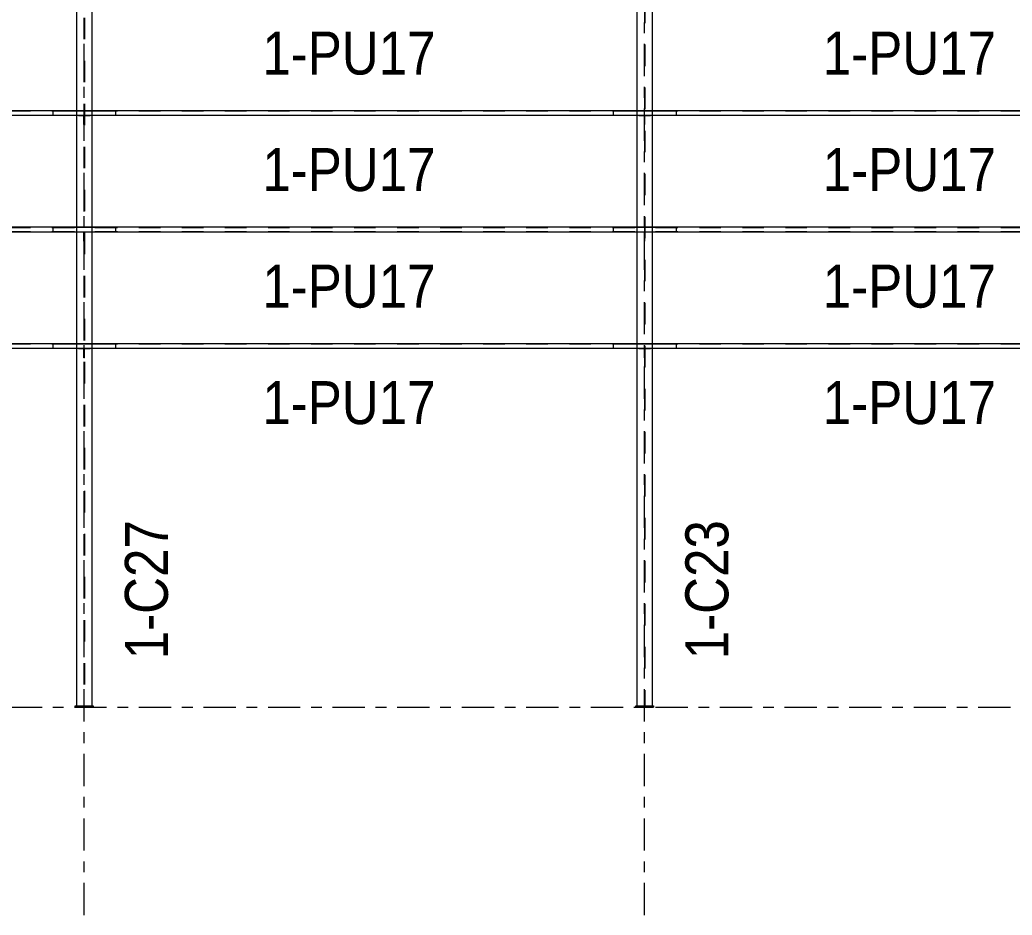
# Model space of a CAD drawing. Header units: millimetres. Extents: x -49 to 773, y -79 to 495.
# Drawn here: x 237.3 to 329.5, y 165.5 to 248.7 of the extents above; entities that cross this region are included whole.
import ezdxf

# ---------------------------------------------------------------- set-up
doc = ezdxf.new("R2010")
doc.units = ezdxf.units.MM
for name, pattern in [('XKITLINE00', [0]), ('XKITLINE02', [4, 2, -2]), ('XKITLINE03', [6, 3, -1, 1, -1])]:
    doc.linetypes.add(name, pattern=pattern)
for name, color, linetype, lineweight in [('Part', 2, 'Continuous', 0), ('PartMark', 7, 'Continuous', 0), ('S-grid', 1, 'Continuous', 0)]:
    doc.layers.add(name, color=color, linetype=linetype, lineweight=lineweight)
doc.styles.add('ARIAL', font='ARIAL.TTF')

# ---------------------------------------------------------------- blocks, each defined once
blk = doc.blocks.new('*A943')
at = {"layer": 'S-grid', "color": 1, "linetype": 'XKITLINE03', "lineweight": 0}
blk.add_line((-9.667, 184.783), (569.409, 184.783), dxfattribs=at)
blk = doc.blocks.new('*A945')
at = {"layer": 'Part', "color": 2, "linetype": 'XKITLINE00', "lineweight": 0}
for p, q in [((240.333, 218.575), (240.333, 218.158)), ((240.333, 218.575), (242.521, 218.575)), ((294.604, 218.575), (243.979, 218.575)), ((296.062, 218.575), (298.25, 218.575)), ((298.25, 218.575), (298.25, 218.158)), ((240.333, 218.158), (242.521, 218.158)), ((243.979, 218.158), (294.604, 218.158)), ((296.062, 218.158), (298.25, 218.158))]:
    blk.add_line(p, q, dxfattribs=at)
at = {"layer": 'Part', "color": 7, "linetype": 'XKITLINE02', "lineweight": 0}
for p, q in [((240.333, 218.56), (298.25, 218.56)), ((242.521, 218.575), (243.979, 218.575)), ((296.062, 218.575), (294.604, 218.575)), ((240.333, 218.173), (298.25, 218.173)), ((242.521, 218.158), (243.979, 218.158)), ((294.604, 218.158), (296.062, 218.158))]:
    blk.add_line(p, q, dxfattribs=at)
blk = doc.blocks.new('*A946')
at = {"layer": 'Part', "color": 2, "linetype": 'XKITLINE00', "lineweight": 0}
for p, q in [((240.333, 229.408), (240.333, 228.991)), ((240.333, 229.408), (242.521, 229.408)), ((240.333, 228.991), (242.521, 228.991)), ((294.604, 229.408), (243.979, 229.408)), ((243.979, 228.991), (294.604, 228.991)), ((296.062, 229.408), (298.25, 229.408)), ((296.062, 228.991), (298.25, 228.991)), ((298.25, 229.408), (298.25, 228.991))]:
    blk.add_line(p, q, dxfattribs=at)
at = {"layer": 'Part', "color": 7, "linetype": 'XKITLINE02', "lineweight": 0}
for p, q in [((240.333, 229.393), (298.25, 229.393)), ((240.333, 229.006), (298.25, 229.006)), ((242.521, 229.408), (243.979, 229.408)), ((242.521, 228.991), (243.979, 228.991)), ((296.062, 229.408), (294.604, 229.408)), ((294.604, 228.991), (296.062, 228.991))]:
    blk.add_line(p, q, dxfattribs=at)
blk = doc.blocks.new('*A947')
at = {"layer": 'Part', "color": 2, "linetype": 'XKITLINE00', "lineweight": 0}
for p, q in [((240.333, 240.241), (240.333, 239.825)), ((240.333, 240.241), (242.521, 240.241)), ((240.333, 239.825), (242.521, 239.825)), ((294.604, 240.241), (243.979, 240.241)), ((243.979, 239.825), (294.604, 239.825)), ((296.062, 240.241), (298.25, 240.241)), ((296.062, 239.825), (298.25, 239.825)), ((298.25, 240.241), (298.25, 239.825))]:
    blk.add_line(p, q, dxfattribs=at)
at = {"layer": 'Part', "color": 7, "linetype": 'XKITLINE02', "lineweight": 0}
for p, q in [((240.333, 240.226), (298.25, 240.226)), ((240.333, 239.84), (298.25, 239.84)), ((242.521, 240.241), (243.979, 240.241)), ((242.521, 239.825), (243.979, 239.825)), ((296.062, 240.241), (294.604, 240.241)), ((294.604, 239.825), (296.062, 239.825))]:
    blk.add_line(p, q, dxfattribs=at)
blk = doc.blocks.new('*A999')
at = {"layer": 'S-grid', "color": 1, "linetype": 'XKITLINE03', "lineweight": 0}
for p, q in [((243.25, 278.263), (243.25, 308.325)), ((243.25, 165.458), (243.25, 273.235))]:
    blk.add_line(p, q, dxfattribs=at)
at = {"layer": 'S-grid', "color": 3, "style": 'ARIAL', "width": 0.85}
blk.add_text('V2', height=3, dxfattribs=at).set_placement((240.803, 309.325))
blk = doc.blocks.new('*A1025')
at = {"layer": 'Part', "color": 2, "linetype": 'XKITLINE00', "lineweight": 0}
for p, q in [((188.25, 218.575), (188.25, 218.158)), ((188.25, 218.575), (190.437, 218.575)), ((242.521, 218.575), (191.896, 218.575)), ((243.979, 218.575), (246.166, 218.575)), ((246.166, 218.575), (246.166, 218.158)), ((188.25, 218.158), (190.437, 218.158)), ((191.896, 218.158), (242.521, 218.158)), ((243.979, 218.158), (246.166, 218.158))]:
    blk.add_line(p, q, dxfattribs=at)
at = {"layer": 'Part', "color": 7, "linetype": 'XKITLINE02', "lineweight": 0}
for p, q in [((188.25, 218.56), (246.166, 218.56)), ((190.437, 218.575), (191.896, 218.575)), ((243.979, 218.575), (242.521, 218.575)), ((188.25, 218.173), (246.166, 218.173)), ((190.437, 218.158), (191.896, 218.158)), ((242.521, 218.158), (243.979, 218.158))]:
    blk.add_line(p, q, dxfattribs=at)
blk = doc.blocks.new('*A1026')
at = {"layer": 'Part', "color": 2, "linetype": 'XKITLINE00', "lineweight": 0}
for p, q in [((188.25, 229.408), (188.25, 228.991)), ((188.25, 229.408), (190.437, 229.408)), ((188.25, 228.991), (190.437, 228.991)), ((242.521, 229.408), (191.896, 229.408)), ((191.896, 228.991), (242.521, 228.991)), ((243.979, 229.408), (246.166, 229.408)), ((243.979, 228.991), (246.166, 228.991)), ((246.166, 229.408), (246.166, 228.991))]:
    blk.add_line(p, q, dxfattribs=at)
at = {"layer": 'Part', "color": 7, "linetype": 'XKITLINE02', "lineweight": 0}
for p, q in [((188.25, 229.393), (246.166, 229.393)), ((188.25, 229.006), (246.166, 229.006)), ((190.437, 229.408), (191.896, 229.408)), ((190.437, 228.991), (191.896, 228.991)), ((243.979, 229.408), (242.521, 229.408)), ((242.521, 228.991), (243.979, 228.991))]:
    blk.add_line(p, q, dxfattribs=at)
blk = doc.blocks.new('*A1027')
at = {"layer": 'Part', "color": 2, "linetype": 'XKITLINE00', "lineweight": 0}
for p, q in [((188.25, 240.241), (188.25, 239.825)), ((188.25, 240.241), (190.437, 240.241)), ((188.25, 239.825), (190.437, 239.825)), ((242.521, 240.241), (191.896, 240.241)), ((191.896, 239.825), (242.521, 239.825)), ((243.979, 240.241), (246.166, 240.241)), ((243.979, 239.825), (246.166, 239.825)), ((246.166, 240.241), (246.166, 239.825))]:
    blk.add_line(p, q, dxfattribs=at)
at = {"layer": 'Part', "color": 7, "linetype": 'XKITLINE02', "lineweight": 0}
for p, q in [((188.25, 240.226), (246.166, 240.226)), ((188.25, 239.84), (246.166, 239.84)), ((190.437, 240.241), (191.896, 240.241)), ((190.437, 239.825), (191.896, 239.825)), ((243.979, 240.241), (242.521, 240.241)), ((242.521, 239.825), (243.979, 239.825))]:
    blk.add_line(p, q, dxfattribs=at)
blk = doc.blocks.new('*A1034')
at = {"layer": 'Part', "color": 7, "linetype": 'XKITLINE02', "lineweight": 0}
for p, q in [((242.708, 218.116), (242.708, 218.158)), ((242.708, 218.158), (243.791, 218.158)), ((243.791, 218.116), (242.708, 218.116)), ((243.791, 218.158), (243.791, 218.116))]:
    blk.add_line(p, q, dxfattribs=at)
blk = doc.blocks.new('*A1035')
at = {"layer": 'Part', "color": 7, "linetype": 'XKITLINE02', "lineweight": 0}
for p, q in [((243.271, 218.116), (243.229, 218.116)), ((243.229, 217.283), (243.229, 218.116)), ((243.229, 218.116), (243.271, 218.116)), ((243.271, 217.283), (243.271, 218.116)), ((243.271, 217.283), (243.229, 217.283))]:
    blk.add_line(p, q, dxfattribs=at)
blk = doc.blocks.new('*A1036')
at = {"layer": 'Part', "color": 7, "linetype": 'XKITLINE02', "lineweight": 0}
for p, q in [((242.708, 228.95), (242.708, 228.991)), ((242.708, 228.991), (243.791, 228.991)), ((243.791, 228.95), (242.708, 228.95)), ((243.791, 228.991), (243.791, 228.95))]:
    blk.add_line(p, q, dxfattribs=at)
blk = doc.blocks.new('*A1037')
at = {"layer": 'Part', "color": 7, "linetype": 'XKITLINE02', "lineweight": 0}
for p, q in [((243.271, 228.95), (243.229, 228.95)), ((243.229, 228.116), (243.229, 228.95)), ((243.229, 228.95), (243.271, 228.95)), ((243.271, 228.116), (243.271, 228.95)), ((243.271, 228.116), (243.229, 228.116))]:
    blk.add_line(p, q, dxfattribs=at)
blk = doc.blocks.new('*A1038')
at = {"layer": 'Part', "color": 7, "linetype": 'XKITLINE02', "lineweight": 0}
for p, q in [((242.708, 239.783), (242.708, 239.825)), ((242.708, 239.825), (243.791, 239.825)), ((243.791, 239.783), (242.708, 239.783)), ((243.791, 239.825), (243.791, 239.783))]:
    blk.add_line(p, q, dxfattribs=at)
blk = doc.blocks.new('*A1039')
at = {"layer": 'Part', "color": 7, "linetype": 'XKITLINE02', "lineweight": 0}
for p, q in [((243.271, 239.783), (243.229, 239.783)), ((243.229, 238.95), (243.229, 239.783)), ((243.229, 239.783), (243.271, 239.783)), ((243.271, 238.95), (243.271, 239.783)), ((243.271, 238.95), (243.229, 238.95))]:
    blk.add_line(p, q, dxfattribs=at)
blk = doc.blocks.new('*A1059')
at = {"layer": 'Part', "color": 7, "linetype": 'XKITLINE02', "lineweight": 0}
for p, q in [((242.521, 268.817), (243.979, 268.971)), ((243.221, 268.891), (243.221, 184.908)), ((243.279, 268.897), (243.279, 184.908)), ((242.521, 184.908), (243.979, 184.908))]:
    blk.add_line(p, q, dxfattribs=at)
at = {"layer": 'Part', "color": 2, "linetype": 'XKITLINE00', "lineweight": 0}
for p, q in [((242.521, 268.817), (242.521, 184.908)), ((243.979, 184.908), (243.979, 268.971))]:
    blk.add_line(p, q, dxfattribs=at)
blk = doc.blocks.new('*A1069')
at = {"layer": 'Part', "color": 2, "linetype": 'XKITLINE00', "lineweight": 0}
for p, q in [((242.416, 184.783), (242.416, 184.908)), ((242.416, 184.908), (244.083, 184.908)), ((242.416, 184.783), (244.083, 184.783)), ((244.083, 184.908), (244.083, 184.783))]:
    blk.add_line(p, q, dxfattribs=at)
blk = doc.blocks.new('*A1145')
at = {"layer": 'S-grid', "color": 1, "linetype": 'XKITLINE03', "lineweight": 0}
blk.add_line((295.333, 165.458), (295.333, 308.325), dxfattribs=at)
at = {"layer": 'S-grid', "color": 3, "style": 'ARIAL', "width": 0.85}
blk.add_text('V3', height=3, dxfattribs=at).set_placement((292.886, 309.325))
blk = doc.blocks.new('*A1147')
at = {"layer": 'Part', "color": 7, "linetype": 'XKITLINE02', "lineweight": 0}
for p, q in [((294.791, 218.116), (294.791, 218.158)), ((294.791, 218.158), (295.875, 218.158)), ((295.875, 218.116), (294.791, 218.116)), ((295.875, 218.158), (295.875, 218.116))]:
    blk.add_line(p, q, dxfattribs=at)
blk = doc.blocks.new('*A1148')
at = {"layer": 'Part', "color": 7, "linetype": 'XKITLINE02', "lineweight": 0}
for p, q in [((295.354, 218.116), (295.312, 218.116)), ((295.312, 217.283), (295.312, 218.116)), ((295.312, 218.116), (295.354, 218.116)), ((295.354, 217.283), (295.354, 218.116)), ((295.354, 217.283), (295.312, 217.283))]:
    blk.add_line(p, q, dxfattribs=at)
blk = doc.blocks.new('*A1149')
at = {"layer": 'Part', "color": 7, "linetype": 'XKITLINE02', "lineweight": 0}
for p, q in [((294.791, 228.95), (294.791, 228.991)), ((294.791, 228.991), (295.875, 228.991)), ((295.875, 228.95), (294.791, 228.95)), ((295.875, 228.991), (295.875, 228.95))]:
    blk.add_line(p, q, dxfattribs=at)
blk = doc.blocks.new('*A1150')
at = {"layer": 'Part', "color": 7, "linetype": 'XKITLINE02', "lineweight": 0}
for p, q in [((295.354, 228.95), (295.312, 228.95)), ((295.312, 228.116), (295.312, 228.95)), ((295.312, 228.95), (295.354, 228.95)), ((295.354, 228.116), (295.354, 228.95)), ((295.354, 228.116), (295.312, 228.116))]:
    blk.add_line(p, q, dxfattribs=at)
blk = doc.blocks.new('*A1151')
at = {"layer": 'Part', "color": 7, "linetype": 'XKITLINE02', "lineweight": 0}
for p, q in [((294.791, 239.783), (294.791, 239.825)), ((294.791, 239.825), (295.875, 239.825)), ((295.875, 239.783), (294.791, 239.783)), ((295.875, 239.825), (295.875, 239.783))]:
    blk.add_line(p, q, dxfattribs=at)
blk = doc.blocks.new('*A1152')
at = {"layer": 'Part', "color": 7, "linetype": 'XKITLINE02', "lineweight": 0}
for p, q in [((295.354, 239.783), (295.312, 239.783)), ((295.312, 238.95), (295.312, 239.783)), ((295.312, 239.783), (295.354, 239.783)), ((295.354, 238.95), (295.354, 239.783)), ((295.354, 238.95), (295.312, 238.95))]:
    blk.add_line(p, q, dxfattribs=at)
blk = doc.blocks.new('*A1160')
at = {"layer": 'Part', "color": 2, "linetype": 'XKITLINE00', "lineweight": 0}
for p, q in [((292.416, 218.575), (292.416, 218.158)), ((292.416, 218.575), (294.604, 218.575)), ((345.958, 218.575), (296.062, 218.575)), ((348.875, 218.575), (350.333, 218.575)), ((350.333, 218.575), (350.333, 218.158)), ((292.416, 218.158), (294.604, 218.158)), ((296.062, 218.158), (345.958, 218.158)), ((348.875, 218.158), (350.333, 218.158))]:
    blk.add_line(p, q, dxfattribs=at)
at = {"layer": 'Part', "color": 7, "linetype": 'XKITLINE02', "lineweight": 0}
for p, q in [((292.416, 218.56), (350.333, 218.56)), ((294.604, 218.575), (296.062, 218.575)), ((348.875, 218.575), (345.958, 218.575)), ((292.416, 218.173), (350.333, 218.173)), ((294.604, 218.158), (296.062, 218.158)), ((345.958, 218.158), (348.875, 218.158))]:
    blk.add_line(p, q, dxfattribs=at)
blk = doc.blocks.new('*A1163')
at = {"layer": 'Part', "color": 2, "linetype": 'XKITLINE00', "lineweight": 0}
for p, q in [((292.416, 229.408), (292.416, 228.991)), ((292.416, 229.408), (294.604, 229.408)), ((292.416, 228.991), (294.604, 228.991)), ((345.958, 229.408), (296.062, 229.408)), ((296.062, 228.991), (345.958, 228.991)), ((348.875, 229.408), (350.333, 229.408)), ((348.875, 228.991), (350.333, 228.991)), ((350.333, 229.408), (350.333, 228.991))]:
    blk.add_line(p, q, dxfattribs=at)
at = {"layer": 'Part', "color": 7, "linetype": 'XKITLINE02', "lineweight": 0}
for p, q in [((292.416, 229.393), (350.333, 229.393)), ((292.416, 229.006), (350.333, 229.006)), ((294.604, 229.408), (296.062, 229.408)), ((294.604, 228.991), (296.062, 228.991)), ((348.875, 229.408), (345.958, 229.408)), ((345.958, 228.991), (348.875, 228.991))]:
    blk.add_line(p, q, dxfattribs=at)
blk = doc.blocks.new('*A1165')
at = {"layer": 'Part', "color": 2, "linetype": 'XKITLINE00', "lineweight": 0}
for p, q in [((292.416, 240.241), (292.416, 239.825)), ((292.416, 240.241), (294.604, 240.241)), ((292.416, 239.825), (294.604, 239.825)), ((345.958, 240.241), (296.062, 240.241)), ((296.062, 239.825), (345.958, 239.825)), ((348.875, 240.241), (350.333, 240.241)), ((348.875, 239.825), (350.333, 239.825)), ((350.333, 240.241), (350.333, 239.825))]:
    blk.add_line(p, q, dxfattribs=at)
at = {"layer": 'Part', "color": 7, "linetype": 'XKITLINE02', "lineweight": 0}
for p, q in [((292.416, 240.226), (350.333, 240.226)), ((292.416, 239.84), (350.333, 239.84)), ((294.604, 240.241), (296.062, 240.241)), ((294.604, 239.825), (296.062, 239.825)), ((348.875, 240.241), (345.958, 240.241)), ((345.958, 239.825), (348.875, 239.825))]:
    blk.add_line(p, q, dxfattribs=at)
blk = doc.blocks.new('*A1197')
at = {"layer": 'Part', "color": 7, "linetype": 'XKITLINE02', "lineweight": 0}
for p, q in [((294.604, 274.311), (296.062, 274.465)), ((295.304, 274.385), (295.304, 184.908)), ((295.362, 274.391), (295.362, 184.908)), ((294.604, 184.908), (296.062, 184.908))]:
    blk.add_line(p, q, dxfattribs=at)
at = {"layer": 'Part', "color": 2, "linetype": 'XKITLINE00', "lineweight": 0}
for p, q in [((294.604, 274.311), (294.604, 184.908)), ((296.062, 184.908), (296.062, 274.465))]:
    blk.add_line(p, q, dxfattribs=at)
blk = doc.blocks.new('*A1245')
at = {"layer": 'Part', "color": 2, "linetype": 'XKITLINE00', "lineweight": 0}
for p, q in [((294.5, 184.783), (294.5, 184.908)), ((294.5, 184.908), (296.166, 184.908)), ((294.5, 184.783), (296.166, 184.783)), ((296.166, 184.908), (296.166, 184.783))]:
    blk.add_line(p, q, dxfattribs=at)
blk = doc.blocks.new('*A1947')
at = {"layer": 'PartMark', "color": 3, "style": 'ARIAL', "width": 0.85}
blk.add_text('1-PU17', height=4, dxfattribs=at).set_placement((259.801, 211.108))
blk = doc.blocks.new('*A1948')
at = {"layer": 'PartMark', "color": 3, "style": 'ARIAL', "width": 0.85}
blk.add_text('1-PU17', height=4, dxfattribs=at).set_placement((259.801, 221.941))
blk = doc.blocks.new('*A1949')
at = {"layer": 'PartMark', "color": 3, "style": 'ARIAL', "width": 0.85}
blk.add_text('1-PU17', height=4, dxfattribs=at).set_placement((259.801, 232.775))
blk = doc.blocks.new('*A1950')
at = {"layer": 'PartMark', "color": 3, "style": 'ARIAL', "width": 0.85}
blk.add_text('1-PU17', height=4, dxfattribs=at).set_placement((259.801, 243.608))
blk = doc.blocks.new('*A1958')
at = {"layer": 'PartMark', "color": 3, "style": 'ARIAL', "width": 0.85}
blk.add_text('1-C27', height=4, rotation=90.00021, dxfattribs=at).set_placement((251.029, 189.244))
blk = doc.blocks.new('*A1972')
at = {"layer": 'PartMark', "color": 3, "style": 'ARIAL', "width": 0.85}
blk.add_text('1-C23', height=4, rotation=90.00021, dxfattribs=at).set_placement((303.112, 189.244))
blk = doc.blocks.new('*A1973')
at = {"layer": 'PartMark', "color": 3, "style": 'ARIAL', "width": 0.85}
blk.add_text('1-PU17', height=4, dxfattribs=at).set_placement((311.885, 211.108))
blk = doc.blocks.new('*A1974')
at = {"layer": 'PartMark', "color": 3, "style": 'ARIAL', "width": 0.85}
blk.add_text('1-PU17', height=4, dxfattribs=at).set_placement((311.885, 221.941))
blk = doc.blocks.new('*A1975')
at = {"layer": 'PartMark', "color": 3, "style": 'ARIAL', "width": 0.85}
blk.add_text('1-PU17', height=4, dxfattribs=at).set_placement((311.885, 232.775))
blk = doc.blocks.new('*A1976')
at = {"layer": 'PartMark', "color": 3, "style": 'ARIAL', "width": 0.85}
blk.add_text('1-PU17', height=4, dxfattribs=at).set_placement((311.885, 243.608))

msp = doc.modelspace()

# ---------------------------------------------------------------- block references
at = {"lineweight": 0}
for name in ['*A999', '*A1145', '*A1197', '*A1059', '*A1950', '*A1976', '*A1027', '*A947', '*A1038', '*A1039', '*A1165', '*A1151', '*A1152', '*A1949', '*A1975', '*A1026', '*A946', '*A1036', '*A1037', '*A1163', '*A1149', '*A1150', '*A1948', '*A1974', '*A1025', '*A945', '*A1160', '*A1034', '*A1035', '*A1147', '*A1148', '*A1947', '*A1973', '*A1972', '*A1958', '*A943', '*A1069', '*A1245']:
    msp.add_blockref(name, (0, 0), dxfattribs=at)

doc.saveas('drawing.dxf')
